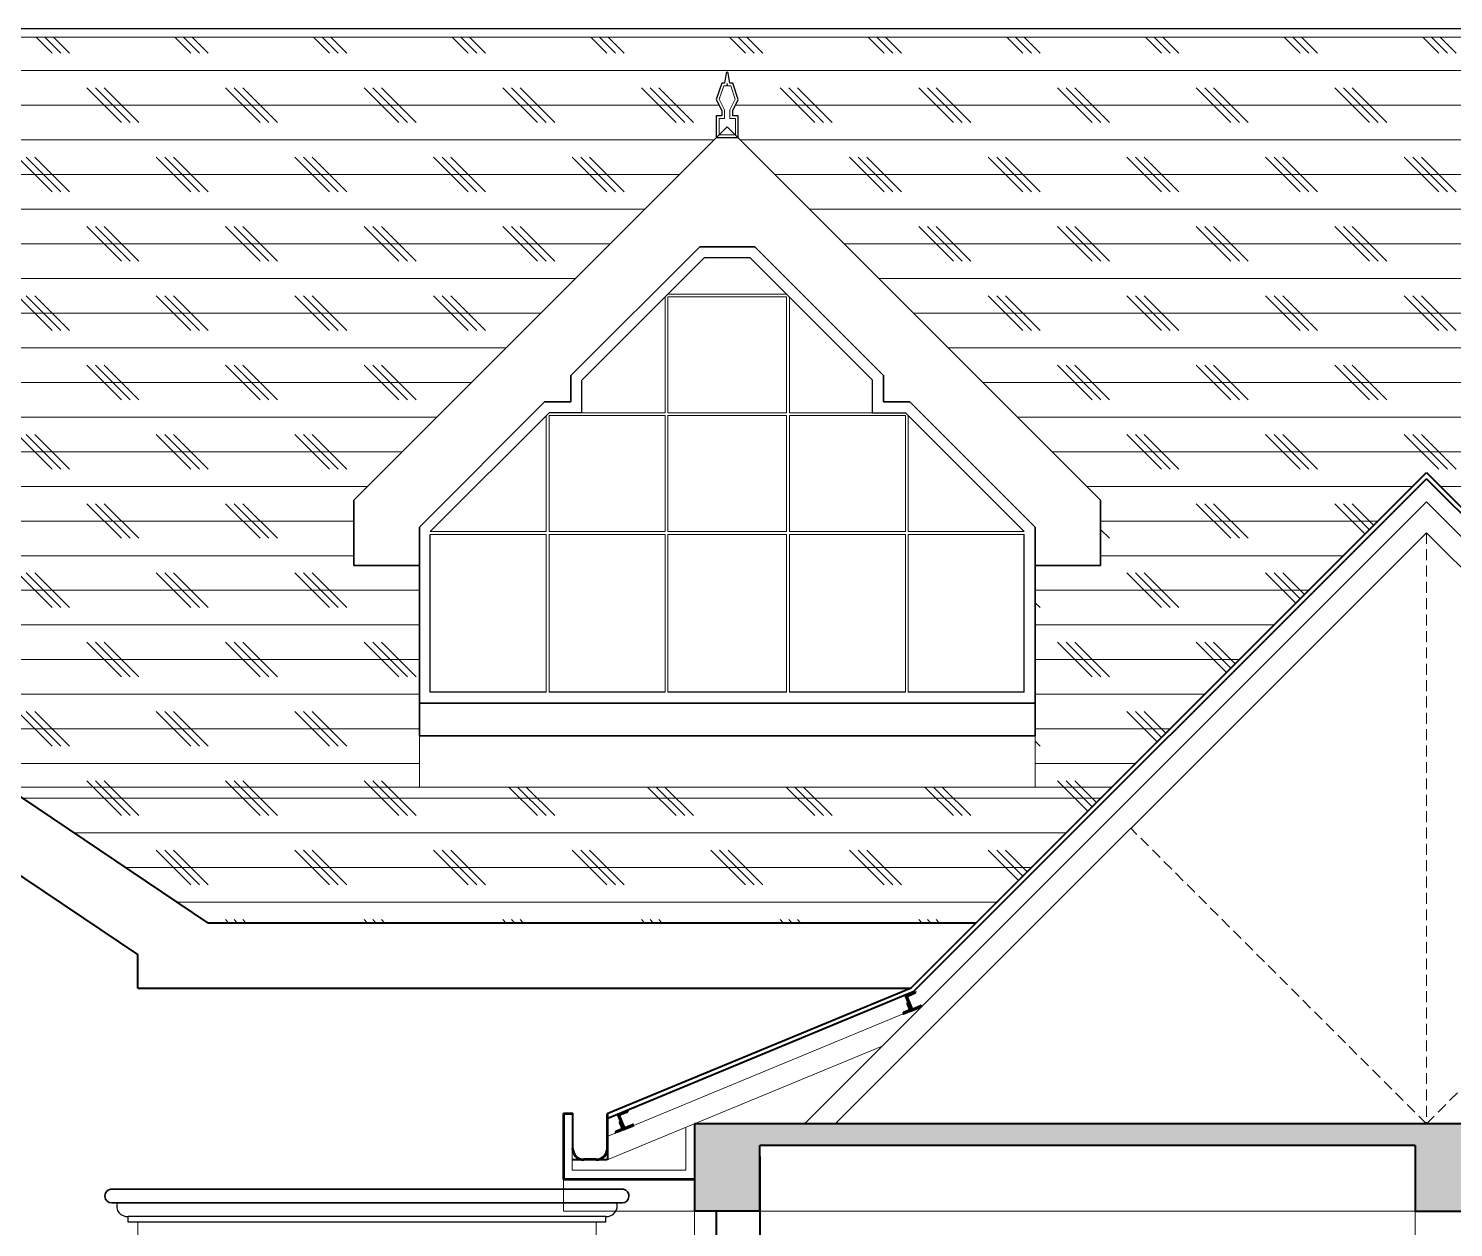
# Model space of a CAD drawing. Header units: millimetres. Extents: x -43527 to -16485, y 19062 to 36467.
# Drawn here: x -18506 to -17853, y 20377 to 20927 of the extents above; entities that cross this region are included whole.
import ezdxf

# ---------------------------------------------------------------- set-up
doc = ezdxf.new("R2010")
doc.units = ezdxf.units.MM
doc.header["$LTSCALE"] = 10
doc.linetypes.add('DASHED', pattern=[0.75, 0.5, -0.25])
for name, color, linetype, lineweight in [('35', 140, 'Continuous', 35), ('elevation', 2, 'Continuous', 20), ('GLASS', 151, 'Continuous', 20), ('projection', 181, 'DASHED', 13), ('ROOF', 3, 'Continuous', 25), ('SEC.', 140, 'Continuous', 40), ('TEXT', 6, 'Continuous', 25), ('THIN', 241, 'Continuous', 5), ('THIN-2', 54, 'Continuous', 9), ('WALL', 4, 'Continuous', 40), ('WIN', 1, 'Continuous', 20)]:
    doc.layers.add(name, color=color, linetype=linetype, lineweight=lineweight)

msp = doc.modelspace()

# ---------------------------------------------------------------- hatches: boundary and pattern name
at = {"layer": 'SEC.'}
h = msp.add_hatch(dxfattribs=at)
h.set_pattern_fill('AR-CONC', color=256, scale=0.1, style=0)
h.set_pattern_definition([(50, (197.594, 0), (18.218467, -1.5939086), [1.905, -20.955]), (355, (197.594, 0), (-3.524283, 19.105664), [1.524, -16.764]), (100.451, (199.112, -0.133), (14.69425, 17.511669), [1.619, -17.809]), (46.1842, (197.594, 5.08), (27.107904, -4.204233), [2.8575, -31.4325]), (96.6356, (199.853, 4.73), (23.740423, 24.742556), [2.4285, -26.7135]), (351.184, (197.594, 5.08), (23.74046, 24.742512), [2.286, -25.146]), (21, (200.134, 3.81), (15.161488, -10.226552), [1.905, -20.955]), (326, (200.134, 3.81), (6.180203, 18.418797), [1.524, -16.764]), (71.4514, (201.398, 2.958), (21.341649, 8.192286), [1.619, -17.809]), (37.5, (197.594, 0), (0.3088603, 8.4555039), [0, -16.5608, 0, -17.018, 0, -16.8275]), (7.5, (197.594, 0), (6.6819663, 10.0180575), [0, -9.7028, 0, -16.1798, 0, -6.4135]), (327.5, (191.93, 0), (13.5590595, -0.5728744), [0, -6.35, 0, -19.812, 0, -26.289]), (317.5, (189.39, 0), (14.812918, 2.542649), [0, -8.255, 0, -13.1572, 0, -18.669])])
h.paths.add_polyline_path([(-17511.038, 20414.883), (-17271.038, 20414.883), (-17271.038, 20384.883), (-17241.038, 20384.883), (-17241.038, 20424.883), (-17781.038, 20424.883), (-17781.038, 20414.883), (-17541.038, 20414.883), (-17541.038, 20384.883), (-17511.038, 20384.883)])
h.paths.add_polyline_path([(-17871.038, 20414.883), (-17871.038, 20384.883), (-17841.038, 20384.883), (-17841.038, 20414.883), (-17781.038, 20414.883), (-17781.038, 20424.883), (-18201.038, 20424.883), (-18201.038, 20384.883), (-18171.038, 20384.883), (-18171.038, 20414.883)])
at = {"layer": 'THIN'}
h = msp.add_hatch(dxfattribs=at)
h.set_pattern_fill('CORK', color=256, scale=5, style=0)
h.set_pattern_definition([(0, (197.594, 0), (0, 15.875), []), (135, (205.53, -7.938), (-31.750014, -31.750014), [22.45065, -22.45065]), (135, (209.5, -7.938), (-31.750014, -31.750014), [22.45065, -22.45065]), (135, (213.47, -7.938), (-31.750014, -31.750014), [22.45065, -22.45065])])
h.paths.add_polyline_path([(-18846.038, 20922.647), (-18846.038, 20906.647, -0.4142136), (-18845.538, 20906.147), (-18844.788, 20901.647), (-18843.538, 20901.647), (-18841.038, 20894.147), (-18843.538, 20889.147), (-18843.538, 20886.647), (-18841.038, 20886.647), (-18841.038, 20876.647), (-18675.038, 20710.647), (-18675.038, 20680.647), (-18705.038, 20680.647), (-18705.038, 20602.647), (-18705.038, 20579.147), (-18521.038, 20579.147), (-18521.038, 20584.147), (-18518.538, 20584.147), (-18518.538, 20586.647), (-18521.038, 20591.647), (-18518.538, 20599.147), (-18517.288, 20599.147), (-18516.538, 20603.647, -1), (-18515.538, 20603.647), (-18514.788, 20599.147), (-18513.538, 20599.147), (-18511.038, 20591.647), (-18513.538, 20586.647), (-18513.538, 20584.147), (-18511.038, 20584.147), (-18511.038, 20579.147), (-18327.038, 20579.147), (-18327.038, 20602.647), (-18327.038, 20680.647), (-18357.038, 20680.647), (-18357.038, 20710.647), (-18191.038, 20876.647), (-18191.038, 20886.647), (-18188.538, 20886.647), (-18188.538, 20889.147), (-18191.038, 20894.147), (-18188.538, 20901.647), (-18187.288, 20901.647), (-18186.538, 20906.147, -0.4142136), (-18186.038, 20906.647), (-18185.285, 20922.647)])
h.paths.add_polyline_path([(-18185.285, 20922.647), (-18186.038, 20906.647, -0.4142136), (-18185.538, 20906.147), (-18184.788, 20901.647), (-18183.538, 20901.647), (-18181.038, 20894.147), (-18183.538, 20889.147), (-18183.538, 20886.647), (-18181.038, 20886.647), (-18181.038, 20876.647), (-18015.038, 20710.647), (-18015.038, 20680.647), (-18045.038, 20680.647), (-18045.038, 20602.647), (-18045.038, 20579.147), (-18009.862, 20579.147), (-17865.805, 20723.203), (-17771.519, 20628.917), (-17340.269, 20628.917), (-17340.269, 20744.515), (-17350.269, 20744.515), (-17350.269, 20745.515), (-17736.038, 20745.515), (-17736.038, 20749.515), (-17736.038, 20921.647), (-17746.038, 20921.647), (-17746.038, 20922.647)])
h.paths.add_polyline_path([(-18511.038, 20579.147), (-18511.038, 20575.775), (-18423.906, 20517.015), (-18071.994, 20517.015), (-18009.862, 20579.147)])
at = {"layer": 'WALL'}
h = msp.add_hatch(dxfattribs=at)
h.set_pattern_fill('STEEL', color=256, scale=0.15, angle=8.238816, style=0)
h.set_pattern_definition([(156.7611845, (-36213.4708, 9603.4248), (0.187911341, 0.437611004), []), (156.7611845, (-36213.5591, 9603.64597), (0.187911341, 0.437611004), [])])
h.paths.add_polyline_path([(-18102.535, 20477.278), (-18103.573, 20479.879, -0.4241862), (-18103.396, 20480.272, 0.0084823), (-18103.406, 20480.268), (-18103.127, 20480.38), (-18101.644, 20476.665), (-18105.359, 20475.182), (-18105.47, 20475.46, -0.4142136), (-18105.303, 20475.85), (-18102.702, 20476.888, 0.4142136)])
h = msp.add_hatch(dxfattribs=at)
h.set_pattern_fill('STEEL', color=256, scale=0.15, angle=142.24438, style=0)
h.set_pattern_definition([(337.75562, (-177.1945, 31678.51026), (-0.180288167, -0.440806351), []), (337.75562, (-177.1024, 31678.29067), (-0.180288167, -0.440806351), [])])
h.paths.add_polyline_path([(-18104.545, 20483.581), (-18099.934, 20485.515), (-18099.818, 20485.238, -0.4142136), (-18099.979, 20484.846), (-18103.064, 20483.552, 0.4142136), (-18103.468, 20482.563), (-18101.615, 20478.146, 0.4142136), (-18100.627, 20477.742), (-18097.542, 20479.036, -0.4142136), (-18097.149, 20478.875), (-18097.033, 20478.599), (-18101.644, 20476.665)])
h = msp.add_hatch(dxfattribs=at)
h.set_pattern_fill('STEEL', color=256, scale=0.15, angle=142.24438, style=0)
h.set_pattern_definition([(337.75562, (-308.99696, 31624.0724), (-0.180288167, -0.440806351), []), (337.75562, (-308.90486, 31623.8528), (-0.180288167, -0.440806351), [])])
h.paths.add_polyline_path([(-18236.348, 20429.143), (-18231.737, 20431.077), (-18231.621, 20430.8, -0.4142136), (-18231.781, 20430.408), (-18234.866, 20429.114, 0.4142136), (-18235.27, 20428.126), (-18233.417, 20423.708, 0.4142136), (-18232.429, 20423.304), (-18229.344, 20424.598, -0.4142136), (-18228.952, 20424.438), (-18228.836, 20424.161), (-18233.447, 20422.227)])
h = msp.add_hatch(dxfattribs=at)
h.set_pattern_fill('STEEL', color=256, scale=0.15, angle=8.238816, style=0)
h.set_pattern_definition([(156.7611845, (-36345.27326, 9548.98695), (0.187911341, 0.437611004), []), (156.7611845, (-36345.36154, 9549.2081), (0.187911341, 0.437611004), [])])
h.paths.add_polyline_path([(-18234.337, 20422.84), (-18235.376, 20425.441, -0.4241862), (-18235.199, 20425.834, 0.0084823), (-18235.208, 20425.831), (-18234.93, 20425.942), (-18233.447, 20422.227), (-18237.162, 20420.744), (-18237.273, 20421.023, -0.4142136), (-18237.105, 20421.412), (-18234.505, 20422.45, 0.4142136)])

# ---------------------------------------------------------------- linework, layer by layer
at = {"layer": '35'}
for p, q in [((-18357.038, 20710.647), (-18186.038, 20881.647)), ((-18015.038, 20710.647), (-18186.038, 20881.647)), ((-18257.638, 20767.621), (-18198.611, 20826.647)), ((-18173.464, 20826.647), (-18198.611, 20826.647)), ((-18114.438, 20767.621), (-18173.464, 20826.647)), ((-18257.638, 20755.55), (-18257.638, 20767.621)), ((-18114.438, 20755.55), (-18114.438, 20767.621)), ((-18327.038, 20698.221), (-18269.709, 20755.55)), ((-18257.638, 20755.55), (-18269.709, 20755.55)), ((-18114.438, 20755.55), (-18102.367, 20755.55)), ((-18045.038, 20698.221), (-18102.367, 20755.55)), ((-18357.038, 20680.647), (-18357.038, 20710.647)), ((-18015.038, 20680.647), (-18015.038, 20710.647)), ((-18327.038, 20602.647), (-18327.038, 20698.221)), ((-18045.038, 20602.647), (-18045.038, 20698.221)), ((-18357.038, 20680.647), (-18327.038, 20680.647)), ((-18015.038, 20680.647), (-18045.038, 20680.647)), ((-18045.038, 20617.647), (-18327.038, 20617.647)), ((-18327.038, 20602.647), (-18045.038, 20602.647)), ((-18233.574, 20394.883), (-18468.502, 20394.883)), ((-18465.438, 20388.684), (-18467.938, 20388.684)), ((-18236.622, 20388.633), (-18465.454, 20388.633)), ((-18236.637, 20388.684), (-18234.137, 20388.684))]:
    msp.add_line(p, q, dxfattribs=at)
for centre, start, end in [((-18467.938, 20391.809), 100.394219, 270), ((-18234.137, 20391.809), 270, 79.605781)]:
    msp.add_arc(centre, 3.125, start, end, dxfattribs=at)
at = {"layer": 'elevation'}
for p, q in [((-18150.691, 20424.883), (-17865.805, 20709.768)), ((-17580.92, 20424.883), (-17865.805, 20709.768)), ((-18136.549, 20424.883), (-17865.805, 20695.626)), ((-17595.062, 20424.883), (-17865.805, 20695.626)), ((-18096.612, 20478.961), (-18241.038, 20419.138)), ((-18115.09, 20460.484), (-18241.038, 20408.314)), ((-18257.038, 20403.721), (-18257.038, 20429.421)), ((-18205.038, 20423.226), (-18205.038, 20403.721)), ((-18257.038, 20403.721), (-18205.038, 20403.721)), ((-18261.038, 20399.421), (-18261.038, 20384.883)), ((-18201.038, 20384.883), (-18261.038, 20384.883)), ((-17871.038, 20384.883), (-18171.038, 20384.883)), ((-17871.038, 20254.944), (-17871.038, 20384.883))]:
    msp.add_line(p, q, dxfattribs=at)
msp.add_lwpolyline([(-18185.847, 20900.397), (-18186.038, 20901.544), (-18186.229, 20900.397), (-18187.637, 20900.397), (-18189.688, 20894.243), (-18187.288, 20889.442), (-18187.288, 20885.397), (-18189.788, 20885.397), (-18189.788, 20877.897), (-18182.288, 20877.897), (-18182.288, 20885.397), (-18184.788, 20885.397), (-18184.788, 20889.442), (-18182.387, 20894.243), (-18184.439, 20900.397)], close=True, dxfattribs=at)
at = {"layer": 'GLASS'}
for p, q in [((-18214.488, 20750.55), (-18214.488, 20803.7)), ((-18158.838, 20804.95), (-18213.238, 20804.95)), ((-18158.838, 20803.7), (-18213.238, 20803.7)), ((-18213.238, 20750.55), (-18213.238, 20803.7)), ((-18158.838, 20750.55), (-18158.838, 20803.7)), ((-18157.588, 20750.55), (-18157.588, 20803.7)), ((-18268.888, 20696.15), (-18268.888, 20749.3)), ((-18214.488, 20749.3), (-18267.638, 20749.3)), ((-18267.638, 20696.15), (-18267.638, 20749.3)), ((-18214.488, 20750.55), (-18252.638, 20750.55)), ((-18214.488, 20696.15), (-18214.488, 20749.3)), ((-18158.838, 20750.55), (-18213.238, 20750.55)), ((-18158.838, 20749.3), (-18213.238, 20749.3)), ((-18213.238, 20696.15), (-18213.238, 20749.3)), ((-18158.838, 20696.15), (-18158.838, 20749.3)), ((-18119.438, 20750.55), (-18157.588, 20750.55)), ((-18104.438, 20749.3), (-18157.588, 20749.3)), ((-18157.588, 20696.15), (-18157.588, 20749.3)), ((-18104.438, 20696.15), (-18104.438, 20749.3)), ((-18103.188, 20696.15), (-18103.188, 20749.3)), ((-18268.888, 20696.15), (-18322.038, 20696.15)), ((-18268.888, 20694.9), (-18322.038, 20694.9)), ((-18268.888, 20622.647), (-18268.888, 20694.9)), ((-18214.488, 20696.15), (-18267.638, 20696.15)), ((-18267.638, 20622.647), (-18267.638, 20694.9)), ((-18214.488, 20694.9), (-18267.638, 20694.9)), ((-18214.488, 20622.647), (-18214.488, 20694.9)), ((-18158.838, 20696.15), (-18213.238, 20696.15)), ((-18213.238, 20622.647), (-18213.238, 20694.9)), ((-18158.838, 20694.9), (-18213.238, 20694.9)), ((-18158.838, 20622.647), (-18158.838, 20694.9)), ((-18104.438, 20696.15), (-18157.588, 20696.15)), ((-18157.588, 20622.647), (-18157.588, 20694.9)), ((-18104.438, 20694.9), (-18157.588, 20694.9)), ((-18104.438, 20622.647), (-18104.438, 20694.9)), ((-18050.038, 20696.15), (-18103.188, 20696.15)), ((-18103.188, 20622.647), (-18103.188, 20694.9)), ((-18050.038, 20694.9), (-18103.188, 20694.9))]:
    msp.add_line(p, q, dxfattribs=at)
at = {"layer": 'projection'}
for p, q in [((-17865.805, 20695.626), (-17865.805, 20424.883)), ((-17865.805, 20424.883), (-18001.177, 20560.255)), ((-17865.805, 20424.883), (-17730.434, 20560.255))]:
    msp.add_line(p, q, dxfattribs=at)
at = {"layer": 'ROOF'}
for p, q in [((-19286.038, 20926.647), (-17746.038, 20926.647)), ((-18252.638, 20765.55), (-18196.54, 20821.647)), ((-18175.535, 20821.647), (-18196.54, 20821.647)), ((-18119.438, 20765.55), (-18175.535, 20821.647)), ((-18252.638, 20750.55), (-18252.638, 20765.55)), ((-18119.438, 20750.55), (-18119.438, 20765.55)), ((-18322.038, 20696.15), (-18267.638, 20750.55)), ((-18252.638, 20750.55), (-18267.638, 20750.55)), ((-18119.438, 20750.55), (-18104.438, 20750.55)), ((-18050.038, 20696.15), (-18104.438, 20750.55)), ((-18322.038, 20622.647), (-18322.038, 20694.9)), ((-18050.038, 20622.647), (-18050.038, 20694.9)), ((-18268.888, 20622.647), (-18322.038, 20622.647)), ((-18214.488, 20622.647), (-18267.638, 20622.647)), ((-18158.838, 20622.647), (-18213.238, 20622.647)), ((-18104.438, 20622.647), (-18157.588, 20622.647)), ((-18050.038, 20622.647), (-18103.188, 20622.647))]:
    msp.add_line(p, q, dxfattribs=at)
msp.add_lwpolyline([(-18181.038, 20886.647), (-18183.538, 20886.647), (-18183.538, 20889.147), (-18181.038, 20894.147), (-18183.538, 20901.647), (-18184.788, 20901.647), (-18185.538, 20906.147, 1), (-18186.538, 20906.147), (-18187.288, 20901.647), (-18188.538, 20901.647), (-18191.038, 20894.147), (-18188.538, 20889.147), (-18188.538, 20886.647), (-18191.038, 20886.647), (-18191.038, 20876.647), (-18181.038, 20876.647), (-18181.038, 20886.647)], format="xyb", dxfattribs=at)
at = {"layer": 'SEC.'}
for p, q in [((-18101.994, 20487.015), (-17865.805, 20723.203)), ((-17865.805, 20723.203), (-17771.519, 20628.917)), ((-18100.861, 20485.319), (-17865.805, 20720.375)), ((-17772.347, 20626.917), (-17865.805, 20720.375)), ((-18423.906, 20517.015), (-18516.038, 20579.147)), ((-18456.038, 20502.5), (-18516.038, 20542.963)), ((-18423.906, 20517.015), (-18071.994, 20517.015)), ((-18456.038, 20487.015), (-18456.038, 20502.5)), ((-18456.038, 20487.015), (-18101.994, 20487.015)), ((-18101.807, 20487.092), (-18241.038, 20429.421)), ((-18100.861, 20485.319), (-18240.738, 20427.381)), ((-18261.038, 20429.721), (-18256.738, 20429.721)), ((-18261.038, 20429.721), (-18261.038, 20429.421)), ((-18261.038, 20429.421), (-18257.038, 20429.421)), ((-18261.038, 20399.421), (-18261.038, 20429.421)), ((-18260.738, 20399.721), (-18260.738, 20429.421)), ((-18256.738, 20413.614), (-18256.738, 20429.721)), ((-18241.038, 20413.614), (-18241.038, 20429.421)), ((-18240.738, 20408.314), (-18240.738, 20429.421)), ((-17241.038, 20424.883), (-18201.038, 20424.883)), ((-18201.038, 20424.883), (-18201.038, 20384.883)), ((-18171.038, 20384.883), (-18171.038, 20414.883)), ((-17871.038, 20414.883), (-18171.038, 20414.883)), ((-17871.038, 20414.883), (-17871.038, 20384.883)), ((-18241.038, 20408.314), (-18257.038, 20408.314)), ((-18246.038, 20408.614), (-18251.738, 20408.614)), ((-18171.038, 20409.883), (-18171.038, 20249.883)), ((-18261.038, 20399.421), (-18201.038, 20399.421)), ((-18260.738, 20399.721), (-18201.038, 20399.721)), ((-18171.038, 20384.883), (-18201.038, 20384.883)), ((-18191.038, 20384.883), (-18191.038, 20249.883)), ((-17871.038, 20384.883), (-17841.038, 20384.883))]:
    msp.add_line(p, q, dxfattribs=at)
for centre, radius, start, end in [((-18251.738, 20413.614), 5.3, 180, 270), ((-18251.738, 20413.614), 5, 180, 270), ((-18246.038, 20413.614), 5.3, 270, 360), ((-18246.038, 20413.614), 5, 270, 360)]:
    msp.add_arc(centre, radius, start, end, dxfattribs=at)
at = {"layer": 'TEXT'}
for p, q in [((-18460.438, 20379.883), (-18460.438, 20382.434)), ((-18241.637, 20382.367), (-18460.438, 20382.367)), ((-18241.637, 20379.883), (-18241.637, 20382.434)), ((-18241.637, 20379.883), (-18460.438, 20379.883))]:
    msp.add_line(p, q, dxfattribs=at)
for centre, start, end in [((-18460.829, 20387.247), 162.6801, 274.639516), ((-18241.247, 20387.247), 265.360484, 17.3199)]:
    msp.add_arc(centre, 4.828, start, end, dxfattribs=at)
at = {"layer": 'THIN'}
for p, q in [((-18327.038, 20602.647), (-18327.038, 20579.147)), ((-18045.038, 20602.647), (-18045.038, 20579.147))]:
    msp.add_line(p, q, dxfattribs=at)
at = {"layer": 'THIN-2'}
for p, q in [((-19286.038, 20922.647), (-17746.038, 20922.647)), ((-18201.038, 20249.883), (-18201.038, 20409.883))]:
    msp.add_line(p, q, dxfattribs=at)
at = {"layer": 'WALL'}
for p, q in [((-18104.545, 20483.581), (-18099.934, 20485.515)), ((-18104.545, 20483.581), (-18101.644, 20476.665)), ((-18103.573, 20479.879), (-18102.535, 20477.278)), ((-18103.468, 20482.563), (-18101.615, 20478.146)), ((-18103.127, 20480.38), (-18103.406, 20480.268)), ((-18103.127, 20480.38), (-18101.644, 20476.665)), ((-18103.064, 20483.552), (-18099.979, 20484.846)), ((-18099.934, 20485.515), (-18099.818, 20485.238)), ((-18105.47, 20475.46), (-18105.359, 20475.182)), ((-18101.644, 20476.665), (-18105.359, 20475.182)), ((-18102.702, 20476.888), (-18105.303, 20475.85)), ((-18101.644, 20476.665), (-18097.033, 20478.599)), ((-18100.627, 20477.742), (-18097.542, 20479.036)), ((-18236.348, 20429.143), (-18231.737, 20431.077)), ((-18236.348, 20429.143), (-18233.447, 20422.227)), ((-18235.27, 20428.126), (-18233.417, 20423.708)), ((-18234.866, 20429.114), (-18231.781, 20430.408)), ((-18231.737, 20431.077), (-18231.621, 20430.8)), ((-18237.273, 20421.023), (-18237.162, 20420.744)), ((-18233.447, 20422.227), (-18237.162, 20420.744)), ((-18234.505, 20422.45), (-18237.105, 20421.412)), ((-18235.376, 20425.441), (-18234.337, 20422.84)), ((-18234.93, 20425.942), (-18235.208, 20425.831)), ((-18234.93, 20425.942), (-18233.447, 20422.227)), ((-18233.447, 20422.227), (-18228.836, 20424.161)), ((-18232.429, 20423.304), (-18229.344, 20424.598))]:
    msp.add_line(p, q, dxfattribs=at)
for centre, radius, start, end in [((-18103.294, 20479.99), 0.3, 111.761184, 201.761184), ((-18102.771, 20482.856), 0.755, 112.75562, 202.75562), ((-18100.095, 20485.122), 0.3, 292.75562, 22.75562), ((-18105.192, 20475.572), 0.3, 111.761184, 201.761184), ((-18102.814, 20477.167), 0.3, 291.761184, 21.761184), ((-18100.919, 20478.438), 0.755, 202.75562, 292.75562), ((-18097.426, 20478.759), 0.3, 22.75562, 112.75562), ((-18234.574, 20428.418), 0.755, 112.75562, 202.75562), ((-18231.897, 20430.684), 0.3, 292.75562, 22.75562), ((-18236.994, 20421.134), 0.3, 111.761184, 201.761184), ((-18235.097, 20425.552), 0.3, 111.761184, 201.761184), ((-18234.616, 20422.729), 0.3, 291.761184, 21.761184), ((-18232.721, 20424), 0.755, 202.75562, 292.75562), ((-18229.228, 20424.321), 0.3, 22.75562, 112.75562)]:
    msp.add_arc(centre, radius, start, end, dxfattribs=at)
at = {"layer": 'WIN'}
for p, q in [((-19701.038, 20579.147), (-18009.862, 20579.147)), ((-18456.038, 20379.883), (-18246.038, 20379.883)), ((-18456.038, 20379.883), (-18456.038, 20244.883)), ((-18246.038, 20379.883), (-18246.038, 20244.883))]:
    msp.add_line(p, q, dxfattribs=at)

doc.saveas('drawing.dxf')
